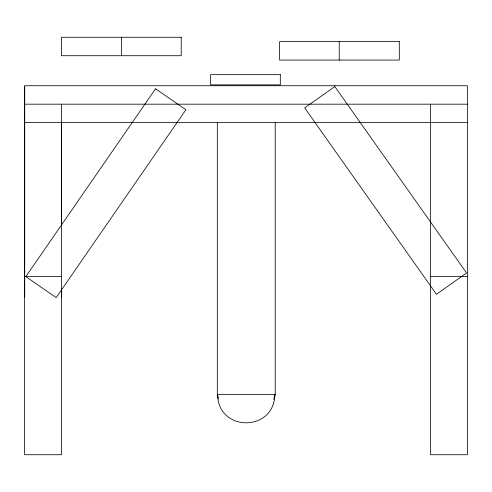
<?xml version="1.0" encoding="UTF-8"?>
<svg xmlns="http://www.w3.org/2000/svg" width="492" height="492" viewBox="0 0 492 492"><rect width="100%" height="100%" fill="white"/><g stroke="black" fill="none" stroke-linecap="round" stroke-linejoin="round"><path stroke-width="0.74" d="M274.856 394.572L274.659 397.376L274.831 394.572C274.173 432.222 218.227 432.21 217.525 394.572L217.673 397.376L217.55 394.572M274.782 394.572L273.767 399.449M24.6 104.181L467.4 104.181M24.6 122.631L467.4 122.631M24.723 276.627L61.623 276.627M430.5 276.627L467.4 276.627M218.46 398.834L217.599 394.572M430.5 104.181L430.5 454.731L467.4 454.731L467.4 85.731L24.6 85.731L24.6 454.731L61.5 454.731L61.5 104.181M339.228 41.617L339.228 60.067M275.219 122.52L275.219 394.572L217.316 394.572L217.316 122.52M121.536 37.269L121.536 55.719M61.623 122.016L61.623 225.428M61.623 288.915L61.623 297.592M24.723 86.574L24.723 297.592M155.546 88.781L25.818 276.627L56.18 297.592L185.908 109.753L155.546 88.781M334.818 86.574L304.683 107.871L436.459 294.29L466.588 272.986L334.818 86.574M181.216 37.269L61.457 37.269L61.457 55.719L181.216 55.719L181.216 37.269M399.307 41.617L279.616 41.617L279.616 60.067L399.307 60.067L399.307 41.617M280.311 74.655L210.576 74.655L210.576 84.864L280.311 84.864L280.311 74.655"/></g></svg>
